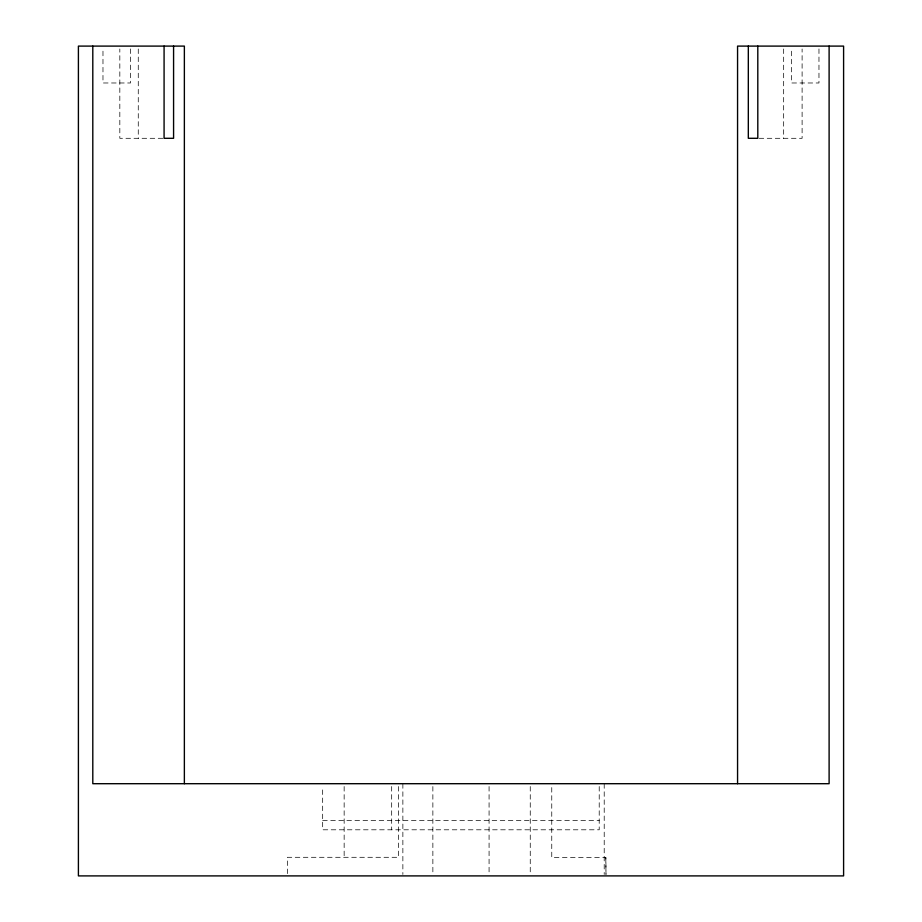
<?xml version="1.0" encoding="UTF-8"?>
<svg xmlns="http://www.w3.org/2000/svg" width="922" height="922" viewBox="0 0 922 922"><rect width="100%" height="100%" fill="white"/><g stroke="black" fill="none" stroke-linecap="round" stroke-linejoin="round"><path stroke-width="0.69" stroke-dasharray="4.61 3.46" d="M162.825 138.3L119.825 138.3L119.825 48.981M759.14 138.3L802.105 138.3L802.105 48.981M322.665 820.58L599.219 820.58M605.8 857.61L605.985 874.494L605.892 857.61L551.759 857.61L551.759 786.547M818.967 48.935L818.967 82.98L791.422 82.98L791.422 48.935M783.665 48.981L783.665 138.3M604.21 783.7L604.21 874.459M599.219 786.535L599.208 829.8L322.665 829.8L322.665 786.535M530.254 786.535L530.254 874.459M489.075 786.535L489.075 874.459M432.867 786.535L432.867 874.459M402.868 783.7L402.868 874.459M398.546 786.535L398.546 857.299L287.341 857.299L287.341 874.471M391.677 786.535L391.677 829.8M344.148 786.535L344.148 857.299M138.265 48.981L138.265 138.3M130.509 48.935L130.509 82.98L102.976 82.98L102.976 48.935"/><path stroke-width="1.38" d="M829.109 46.1L829.109 783.7L92.799 783.7L92.799 46.1M757.803 46.1L757.803 138.3L748.318 138.3L748.318 46.1M737.565 783.7L737.565 46.1L843.595 46.1L843.595 875.9L78.405 875.9L78.405 46.1L184.365 46.1L184.365 783.7M173.578 46.1L173.578 138.3L164.081 138.3L164.081 46.1"/></g></svg>
